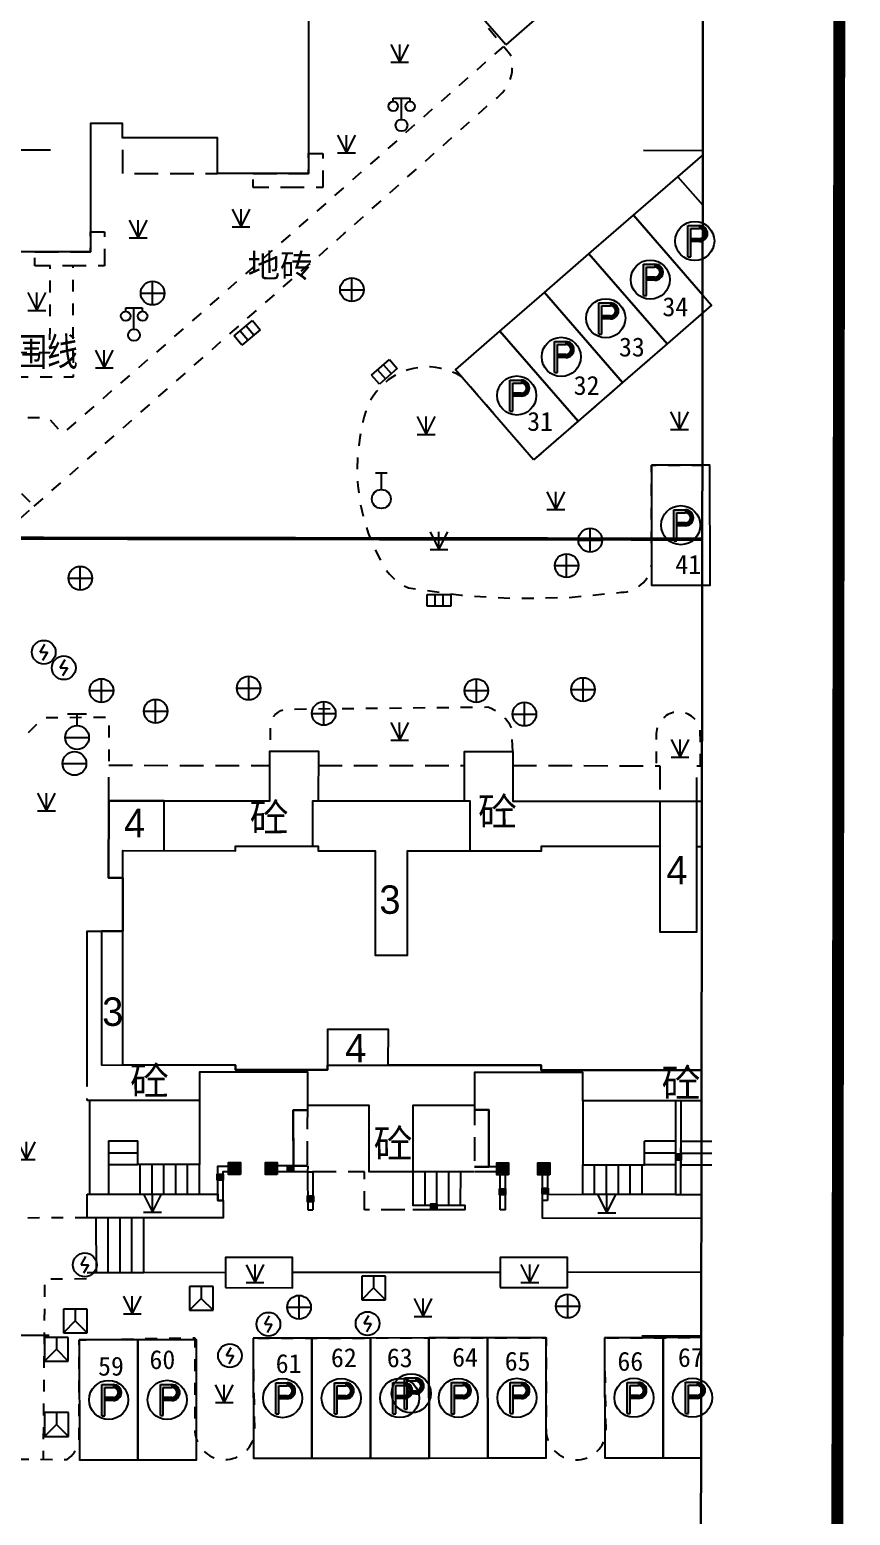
# Model space of a CAD drawing. Extents: x 99002 to 478558, y 2449839 to 2450453.
# Drawn here: x 478507.6 to 478542.2, y 2450205.9 to 2450268.6 of the extents above; entities that cross this region are included whole.
import ezdxf
from ezdxf.enums import TextEntityAlignment as Align

# ---------------------------------------------------------------- set-up
doc = ezdxf.new("R2010")
doc.units = 0
doc.header["$LTSCALE"] = 0.5
for name, pattern in [('X0', [4, 3, -1]), ('X5', [3, 2, -1]), ('X6', [2, 1, -1])]:
    doc.linetypes.add(name, pattern=pattern)
doc.layers.get('0').update_dxf_attribs({"linetype": 'CONTINUOUS'})
for name, color, linetype in [('DLDW', 11, 'CONTINUOUS'), ('DLSS', 4, 'CONTINUOUS'), ('DMTZ', 3, 'CONTINUOUS'), ('GCD', 1, 'CONTINUOUS'), ('GXYZ', 2, 'CONTINUOUS'), ('JMD', 6, 'CONTINUOUS'), ('SXSS', 5, 'CONTINUOUS'), ('TK', 7, 'CONTINUOUS'), ('ZBTZ', 3, 'CONTINUOUS'), ('地下室范围线', 170, 'CONTINUOUS'), ('外墙', 1, 'CONTINUOUS')]:
    doc.layers.add(name, color=color, linetype=linetype)
doc.styles.add('HZ', font='STXIHEI.TTF', dxfattribs={"width": 0.8})
doc.styles.add('方正中等线简体', font='FZZDXJW.TTF')
doc.styles.add('正等线体', font='simhei.ttf')
doc.styles.add('细等线体', font='FZXDXJW.TTF', dxfattribs={"width": 0.8})
doc.linetypes.add('10422', pattern='A,0.75,[150,AAA.SHX,S=0.5,R=0,X=0,Y=0.5],1.5,[177,AAA.SHX,S=1,R=0,X=0,Y=0.4],0.75', length=3)
doc.linetypes.add('1161', pattern='A,0,[149,AAA.SHX,S=0.15,R=0,X=0,Y=0],-1.6', length=1.6)
doc.linetypes.add('444', pattern='A,4.5,[145,AAA.SHX,S=1,R=0,X=0,Y=1],4.5,-0.5,[146,AAA.SHX,S=1,R=0,X=0,Y=0],-0.5', length=10)
doc.linetypes.add('84542', pattern='A,0,[173,AAA.SHX,S=1,R=0,X=0,Y=0],2,-0.5,[146,AAA.SHX,S=1,R=0,X=0,Y=0],-0.5,1,[173,AAA.SHX,S=1,R=0,X=0,Y=0],4,[173,AAA.SHX,S=1,R=0,X=0,Y=0],0.5,[150,AAA.SHX,S=1,R=0,X=0,Y=1],3.5', length=12)

# ---------------------------------------------------------------- blocks, each defined once
blk = doc.blocks.new('gc042')
blk.add_line((-1, 0), (1, 0))
blk.add_circle((0, 0), 1)
blk = doc.blocks.new('gc043')
for p, q in [((-1, 0), (1, 0)), ((-8.881784197001252e-16, -1), (-8.881784197001252e-16, 1))]:
    blk.add_line(p, q)
blk.add_circle((0, 0), 1)
blk = doc.blocks.new('gc050')
for points in [[(-0.3004, -7.371573200455714e-18), (0.09960000000000008, 0.6928203230275509)], [(-0.3004, -7.371573200455714e-18), (0.3004, -1.036507292620599e-16)], [(0.3004, -1.036507292620599e-16), (-0.09960000000000035, -0.6928203230275509)]]:
    blk.add_lwpolyline(points)
blk.add_circle((0, 0), 1)
blk = doc.blocks.new('gc133')
for p, q in [((-0.8, 2), (0.8, 2)), ((0, 1), (0, 2)), ((-1, 0), (1, 0))]:
    blk.add_line(p, q)
blk.add_circle((0, 0), 1)
blk = doc.blocks.new('gc049')
for p, q in [((-1, 1.2), (-1, -0.8)), ((1, 1.2), (-1, 1.2)), ((0, 0.2), (-1, -0.8)), ((0, 1.2), (0, 0.2)), ((0, 0.2), (1, -0.8)), ((1, -0.8), (1, 1.2)), ((-1, -0.8), (1, -0.8))]:
    blk.add_line(p, q)
blk = doc.blocks.new('GC200')
at = {"linetype": 'Continuous', "const_width": 0.2, "flags": 128}
blk.add_lwpolyline([(-0.1, 0, 1), (0.1, 0, 1)], format="xyb", close=True, dxfattribs=at)
blk = doc.blocks.new('gc297')
at = {"linetype": 'Continuous'}
for points in [[(-0.3264895667662628, 1.045900798234385), (0.3985104332337368, 1.045900798234385), (0.3985104332337368, 1.295900798234385), (-0.4514895667662628, 1.295900798234385), (-0.5764895667662628, 1.295900798234385), (-0.5764895667662628, 1.170900798234385), (-0.5764895667662628, -1.329099201765614), (-0.3264895667662628, -1.329099201765614)], [(0.3985104332337368, -0.05409920176561478), (-0.3264895667662628, -0.05409920176561478), (-0.3264895667662628, 0.1959007982343852), (0.3985104332337368, 0.1959007982343852)]]:
    blk.add_hatch(color=256, dxfattribs=at).paths.add_polyline_path(points)
h = blk.add_hatch(color=256, dxfattribs=at)
edge = h.paths.add_edge_path()
edge.add_line((0.3985104332337368, 1.295900798234385), (0.3985104332337368, 1.045900798234385))
edge.add_arc((0.3985104332337368, 0.6209007982343853), 0.425, -90, 90, ccw=False)
edge.add_line((0.3985104332337372, 0.1959007982343852), (0.3985104332337372, -0.05409920176561478))
edge.add_arc((0.3985104332337368, 0.6209007982343853), 0.675, 270, 450)
for p, q in [((-0.5764895667662628, 1.170900798234385), (-0.5764895667662628, 1.295900798234385)), ((-0.5764895667662628, 1.295900798234385), (-0.4514895667662628, 1.295900798234385)), ((-0.4514895667662628, 1.295900798234385), (0.3985104332337368, 1.295900798234385)), ((0.3985104332337368, 1.295900798234385), (0.3985104332337368, 1.045900798234385)), ((0.3985104332337368, 1.295900798234385), (0.3985104332337368, 1.045900798234385)), ((-0.5764895667662628, -1.329099201765614), (-0.5764895667662628, 1.170900798234385)), ((-0.3264895667662628, 1.045900798234385), (0.3985104332337368, 1.045900798234385)), ((-0.3264895667662628, -1.329099201765614), (-0.3264895667662628, 1.045900798234385)), ((0.3985104332337368, 0.1959007982343852), (-0.3264895667662628, 0.1959007982343852)), ((-0.3264895667662628, -0.05409920176561478), (-0.3264895667662628, 0.1959007982343852)), ((0.3985104332337372, 0.1959007982343852), (0.3985104332337372, -0.05409920176561478)), ((0.3985104332337368, 0.1959007982343852), (0.3985104332337368, -0.05409920176561478)), ((0.3985104332337368, 0.1959007982343852), (0.3985104332337372, -0.05409920176561478)), ((0.3985104332337368, -0.05409920176561478), (-0.3264895667662628, -0.05409920176561478)), ((-0.5764895667662628, -1.329099201765614), (-0.3264895667662628, -1.329099201765614))]:
    blk.add_line(p, q)
blk.add_circle((0, 0), 1.65)
for radius in [0.675, 0.425]:
    blk.add_arc((0.3985104332337368, 0.6209007982343853), radius, 270, 90)
blk = doc.blocks.new('gc124')
for p, q in [((-0.75, 1.5), (0, 0)), ((0, 0), (0, 1.5)), ((0, 0), (0.75, 1.5)), ((-0.75, 0), (0.75, 0))]:
    blk.add_line(p, q)
blk = doc.blocks.new('gc002')
at = {"linetype": 'Continuous'}
blk.add_hatch(color=256, dxfattribs=at).paths.add_polyline_path([(0.5, 0.5), (-0.5, 0.5), (-0.5, -0.5), (0.5, -0.5)])
blk.add_lwpolyline([(-0.5, -0.5), (0.5, -0.5), (0.5, 0.5), (-0.5, 0.5), (-0.5, -0.5)])
blk = doc.blocks.new('gc134')
for p, q in [((-0.5, 2.2), (0.5, 2.2)), ((0, 0.8), (0, 2.2))]:
    blk.add_line(p, q)
blk.add_circle((0, 0), 0.8)
blk = doc.blocks.new('gc041')
for p, q in [((-1, 0.5), (1, 0.5)), ((-1, -0.5), (-1, 0.5)), ((-0.3300000000000001, 0.5), (-0.3300000000000001, -0.5)), ((0.3300000000000001, 0.5), (0.3300000000000001, -0.5)), ((1, 0.5), (1, -0.5)), ((1, -0.5), (-1, -0.5))]:
    blk.add_line(p, q)
blk = doc.blocks.new('gc097')
for p, q in [((-0.6999991656703307, 2.001080768634255), (-0.6999991656703307, 2.301080768634255)), ((-0.6999991656703307, 2.301080768634255), (0.6999991656703307, 2.298919231365744)), ((3.061515884555943e-17, 0.5), (3.061515884555943e-17, 2.3)), ((0.6999991656703307, 2.298919231365744), (0.6999991656703307, 1.998919231365745))]:
    blk.add_line(p, q)
for centre, radius in [((-0.6999991656703307, 1.601080768634255), 0.4), ((0.7265381501658085, 1.599800599500545), 0.4), ((0, 0), 0.5)]:
    blk.add_circle(centre, radius)

msp = doc.modelspace()

# ---------------------------------------------------------------- linework, layer by layer
at = {"layer": 'DLSS', "color": 4, "linetype": 'X6', "flags": 128}
for points in [[(478507.7366972624, 2450248.476538736), (478516.0014874515, 2450255.763728799), (478520.8161543968, 2450259.981430941), (478527.1567593617, 2450265.643138922), (478527.2707823225, 2450265.725769761), (478527.3774207474, 2450265.817733544), (478527.4759129395, 2450265.918373391), (478527.5655553891, 2450266.026970452), (478527.645707798, 2450266.142749041), (478527.7157976537, 2450266.264882174), (478527.7753243185, 2450266.392497479), (478527.8238626055, 2450266.524683425), (478527.8610658154, 2450266.660495835), (478527.8866682131, 2450266.798964628), (478527.9004869258, 2450266.939100749), (478527.9024232494, 2450267.079903235), (478527.892463353, 2450267.220366361), (478527.8706783782, 2450267.359486828), (478527.8372239305, 2450267.496270925), (478527.4907663506, 2450267.910736734), (478524.3287744896, 2450271.736988775), (478529.9532020765, 2450276.518629076), (478533.1732967697, 2450272.769301494), (478533.1918508814, 2450272.724662128), (478533.214247701, 2450272.681821605), (478533.2403146973, 2450272.641109938), (478533.2698510667, 2450272.602840748), (478533.3026292793, 2450272.567308834), (478533.3383968323, 2450272.534787913), (478533.3768781949, 2450272.505528506), (478533.4177769305, 2450272.479756008), (478533.460777981, 2450272.457668956), (478533.5055500931, 2450272.439437494), (478533.5517483706, 2450272.425202066), (478533.5990169305, 2450272.415072332), (478533.6469916457, 2450272.409126326), (478533.6953029488, 2450272.407409851), (478533.7435786798, 2450272.409936131), (478533.7914469526, 2450272.416685705), (478533.8385390199, 2450272.427606578), (478533.884492114, 2450272.442614624), (478533.9289522407, 2450272.461594228), (478533.9715769072, 2450272.484399184), (478534.0120377598, 2450272.510853817), (478534.0500231131, 2450272.540754338), (478534.0852403519, 2450272.57387041), (478534.1174181845, 2450272.609946928), (478534.1463087329, 2450272.648705983), (478534.1716894427, 2450272.689848998), (478534.1933647964, 2450272.733059031), (478534.2111678208, 2450272.778003223), (478534.2249613726, 2450272.82433535), (478534.2346391947, 2450272.871698497), (478534.2401267354, 2450272.91972781), (478534.241381722, 2450272.968053299), (478534.238394487, 2450273.016302697), (478534.231188042, 2450273.06410432), (478534.219817901, 2450273.111089933), (478534.2043716526, 2450273.15689759), (478534.1849682848, 2450273.201174416), (478534.1617572693, 2450273.243579331), (478534.134917409, 2450273.283785673), (478534.1046554616, 2450273.321483718), (478534.0712045462, 2450273.356383065), (478534.0348223476, 2450273.388214869), (478533.9957891317, 2450273.416733919), (478533.9957891317, 2450273.41673392), (478530.7011324661, 2450277.211651395), (478535.9552621829, 2450281.773160615)], [(478527.5222408641, 2450267.872650165), (478520.8457820002, 2450261.966426627), (478513.3038715099, 2450255.334291427), (478508.9347794238, 2450251.545007093), (478508.3256472192, 2450252.208824927), (478505.3186060498, 2450252.217804769), (478505.3558790787, 2450253.934785639), (478509.3909511436, 2450253.935445409), (478509.3811225761, 2450258.615150249)], [(478506.4594789482, 2450258.514070993), (478506.4732719447, 2450254.972325066), (478508.4022959826, 2450254.964771953), (478508.4161551298, 2450258.614794344)], [(478535.9219770941, 2450256.623726786), (478528.7966643663, 2450250.437701319), (478525.7692484794, 2450253.941769559), (478525.5642388762, 2450254.057064869), (478525.3501311222, 2450254.154429215), (478525.1284899286, 2450254.233151054), (478524.9009350614, 2450254.292655083), (478524.6691295037, 2450254.332506444), (478524.4347673033, 2450254.3524139), (478524.1995611919, 2450254.352231967), (478523.9652300684, 2450254.331961974), (478523.7334864377, 2450254.291752055), (478523.5060238945, 2450254.231896067), (478523.2845047477, 2450254.15283144), (478523.0705478712, 2450254.055135984), (478522.8657168736, 2450253.939523661), (478522.6715086706, 2450253.806839372), (478522.4893425467, 2450253.658052783), (478522.3205497817, 2450253.494251234), (478522.1663639222, 2450253.316631794), (478522.0279117671, 2450253.126492517), (478521.9062051321, 2450252.92522295), (478521.802133456, 2450252.714293983), (478521.7164573001, 2450252.495247096), (478521.6498027906, 2450252.269683096), (478521.6026570417, 2450252.039250415), (478521.4633979232, 2450251.371792795), (478521.3809611741, 2450250.694964192), (478521.3559349075, 2450250.013593178), (478521.3884976635, 2450249.332540728), (478521.4784171358, 2450248.656665547), (478521.625051829, 2450247.990789403), (478521.8273556348, 2450247.339662731), (478522.0838852955, 2450246.70793074), (478522.3928107002, 2450246.100100276), (478522.489253067, 2450245.928108624), (478522.600228194, 2450245.765115435), (478522.7249021797, 2450245.612345489), (478522.8623381847, 2450245.470946748), (478523.011503472, 2450245.341981726), (478523.1712771673, 2450245.226419506), (478523.3404586811, 2450245.125128459), (478523.5177767306, 2450245.038869718), (478525.7503082331, 2450244.725239195), (478528.000655214, 2450244.589226314), (478530.2547089878, 2450244.631683813), (478532.4983376293, 2450244.852345502), (478532.4983376293, 2450244.852345502), (478532.613149161, 2450244.858353929), (478532.7269698286, 2450244.874560243), (478532.8388956418, 2450244.900835732), (478532.9480376598, 2450244.936971709), (478533.0535290511, 2450244.982681174), (478533.1545319787, 2450245.037601092), (478533.2502442537, 2450245.101295276), (478533.3399057069, 2450245.173257852), (478533.4228042262, 2450245.252917275), (478533.4982814122, 2450245.339640874), (478533.5657378076, 2450245.432739868), (478533.6246376579, 2450245.531474844), (478533.6745131668, 2450245.635061625), (478533.7149682114, 2450245.742677502), (478533.7456814882, 2450245.853467763), (478533.7664090653, 2450245.966552487), (478533.7769863195, 2450246.081033529), (478533.7644521443, 2450250.211122697), (478535.9134931923, 2450250.213489234)], [(478527.9218144119, 2450238.139052284), (478527.8728725433, 2450239.13722382), (478527.7963579112, 2450239.26746585), (478527.7092190457, 2450239.390852615), (478527.6120664789, 2450239.506519613), (478527.5055809033, 2450239.613656432), (478527.3905084022, 2450239.711512427), (478527.2676552229, 2450239.799401976), (478527.1378821274, 2450239.876709288), (478527.0020983611, 2450239.942892714), (478526.8612552834, 2450239.997488544), (478518.3799881529, 2450239.908711508), (478518.3163762685, 2450239.901059068), (478518.253649828, 2450239.888004362), (478518.1922667617, 2450239.869642694), (478518.1326751921, 2450239.846108113), (478518.0753101635, 2450239.817572432), (478518.0205904652, 2450239.784243972), (478517.9689155746, 2450239.746366046), (478517.9206627406, 2450239.70421518), (478517.8761842296, 2450239.658099092), (478517.8358047538, 2450239.60835445), (478517.7998191009, 2450239.555344412), (478517.7684899816, 2450239.499455972), (478517.7420461118, 2450239.441097142), (478517.7206805433, 2450239.380693966), (478517.7045492539, 2450239.318687411), (478517.6937700089, 2450239.255530154), (478517.6884215014, 2450239.19168327), (478517.688542778, 2450239.127612868), (478517.6816455381, 2450238.146661788)], [(478535.8384483096, 2450237.533068446), (478535.8258366107, 2450239.011451584), (478535.8100552094, 2450239.091045488), (478535.7874190132, 2450239.168967532), (478535.758099174, 2450239.244628547), (478535.7223173785, 2450239.317456463), (478535.6803441722, 2450239.38690063), (478535.6324969135, 2450239.452435981), (478535.5791373748, 2450239.513567006), (478535.5206690063, 2450239.569831493), (478535.4575338862, 2450239.620804028), (478535.390209378, 2450239.666099208), (478535.3192045208, 2450239.705374558), (478535.245056181, 2450239.738333117), (478535.1683249928, 2450239.764725687), (478535.0895911189, 2450239.784352713), (478535.0094498648, 2450239.797065797), (478534.9285071768, 2450239.802768814), (478534.8473750609, 2450239.801418646), (478534.7666669555, 2450239.793025498), (478534.6869930931, 2450239.777652834), (478534.6089558858, 2450239.755416884), (478534.5331453716, 2450239.726485775), (478534.4601347522, 2450239.691078253), (478534.3904760596, 2450239.649462036), (478534.3246959816, 2450239.601951781), (478534.2632918801, 2450239.548906713), (478534.2067280302, 2450239.490727905), (478534.1554321102, 2450239.427855245), (478534.1097919674, 2450239.360764113), (478534.0701526861, 2450239.289961782), (478534.036813978, 2450239.21598359), (478534.0100279165, 2450239.139388881), (478533.9899970304, 2450239.060756789), (478533.9768727729, 2450238.980681847), (478533.9707543762, 2450238.899769503), (478533.9716881014, 2450238.818631532), (478533.9711231365, 2450237.543921096)], [(478491.7260197256, 2450208.279990712), (478490.7155441416, 2450207.987425295), (478489.6827279034, 2450207.787560227), (478488.6360567971, 2450207.682037631), (478487.5841304424, 2450207.671724499), (478486.5355916368, 2450207.756705566), (478486.2351215498, 2450207.816833171), (478485.9412692704, 2450207.903714925), (478485.656411902, 2450208.016648002), (478485.3828537837, 2450208.154718837), (478485.1228078503, 2450208.316810512), (478484.8783777301, 2450208.501611794), (478484.6515407283, 2450208.707627743), (478484.4441318312, 2450208.933191803), (478484.2578288626, 2450209.176479286), (478484.0941389111, 2450209.435522129), (478483.9543861381, 2450209.708224819), (478483.8397010667, 2450209.99238134), (478483.7510114359, 2450210.285693024), (478483.521853453, 2450211.601932834), (478483.4547430107, 2450213.336687693), (478483.977819144, 2450215.639404587), (478487.1617783731, 2450220.855282607), (478504.212835555, 2450235.782979137), (478508.1459114475, 2450239.565840449), (478510.8802947039, 2450239.583794424), (478510.8810875132, 2450237.551705113)], [(478509.9675532526, 2450218.468562273), (478505.5969134845, 2450218.444842438), (478505.5174933322, 2450208.305769218), (478509.1305057501, 2450208.266986959)], [(478509.9377402148, 2450215.889227296), (478508.1768769049, 2450215.871149298), (478508.1173980902, 2450208.277861708)], [(478509.1305057501, 2450208.266986959), (478509.2178167936, 2450208.335882614), (478509.2985132312, 2450208.412419628), (478509.3719287151, 2450208.495965999), (478509.4374570199, 2450208.585831847), (478509.4945570481, 2450208.681275107), (478509.5427572984, 2450208.78150766), (478509.5816597595, 2450208.885701842), (478509.6109431955, 2450208.99299727), (478509.6303657995, 2450209.102507959), (478509.6397671905, 2450209.213329628), (478509.639194824, 2450213.314402507), (478514.5164046802, 2450213.407949482), (478514.5131463928, 2450209.434883934), (478514.5266443158, 2450209.324481945), (478514.5497522307, 2450209.215684806), (478514.5822928186, 2450209.109327374), (478514.6240163787, 2450209.006225785), (478514.6746027445, 2450208.90717119), (478514.7336637409, 2450208.812923686), (478514.8007461624, 2450208.724206483), (478514.875335251, 2450208.641700355), (478514.956858646, 2450208.566038411), (478515.0446907765, 2450208.497801247), (478515.1381576611, 2450208.437512481), (478515.2365420804, 2450208.385634739), (478515.3390890798, 2450208.342566106), (478515.4450117635, 2450208.308637072), (478515.5534973319, 2450208.284107989), (478515.6637133194, 2450208.269167082), (478515.7748139818, 2450208.263929002), (478515.8859467866, 2450208.268433941), (478515.9962589542, 2450208.282647332), (478516.1049040027, 2450208.306460108), (478516.2110482425, 2450208.339689542), (478516.313877174, 2450208.382080645), (478516.4126017379, 2450208.433308131), (478516.5064643697, 2450208.492978903), (478516.594744813, 2450208.560635077), (478516.6767656464, 2450208.635757493), (478516.7518974819, 2450208.717769698), (478516.8195637938, 2450208.806042369), (478516.8792453439, 2450208.899898144), (478516.9304841649, 2450208.998616821), (478516.9728870747, 2450209.10144088), (478517.006128694, 2450209.207581297), (478517.0299539428, 2450209.316223606), (478517.0441799976, 2450209.426534134), (478516.9754239056, 2450213.389694809), (478516.9754239057, 2450213.389694809), (478516.9754239056, 2450213.389694809), (478529.3297036986, 2450213.40329966), (478529.3265167977, 2450209.51728088), (478529.3317534489, 2450209.407530444), (478529.3464898638, 2450209.298647852), (478529.3706149649, 2450209.191453821), (478529.4039469061, 2450209.086756341), (478529.4462344433, 2450208.985344582), (478529.4971588291, 2450208.887982947), (478529.556336214, 2450208.795405315), (478529.6233205406, 2450208.7083095), (478529.6976069062, 2450208.627351999), (478529.7786353673, 2450208.553143038), (478529.8657951615, 2450208.486241979), (478529.9584293104, 2450208.427153097), (478530.055839572, 2450208.37632178), (478530.1572917037, 2450208.334131179), (478530.262020997, 2450208.300899309), (478530.369238041, 2450208.27687666), (478530.4781346733, 2450208.262244305), (478530.5878900714, 2450208.257112539), (478530.6976769395, 2450208.261520042), (478530.8066677449, 2450208.275433593), (478530.9140409551, 2450208.298748316), (478531.0189872306, 2450208.331288473), (478531.1207155251, 2450208.372808789), (478531.2184590484, 2450208.422996299), (478531.3114810457, 2450208.481472708), (478531.3990803518, 2450208.547797242), (478531.4805966754, 2450208.621469972), (478531.5554155766, 2450208.70193558), (478531.6229730982, 2450208.788587546), (478531.6827600164, 2450208.880772719), (478531.7343256797, 2450208.977796241), (478531.7772814052, 2450209.078926785), (478531.8113034084, 2450209.183402068), (478531.8361352439, 2450209.290434591), (478531.8515897387, 2450209.399217584), (478531.8575504025, 2450209.50893108), (478531.7899407679, 2450213.406008937), (478535.8647847044, 2450213.41049626)], [(478509.4870421361, 2450208.667522151), (478509.4870421365, 2450208.667522151)]]:
    msp.add_lwpolyline(points, dxfattribs=at)
at = {"layer": 'DLSS', "color": 4, "linetype": '1161', "flags": 128}
for points in [[(478527.6234311552, 2450267.942071296), (478524.3287744896, 2450271.736988775), (478526.2219779795, 2450273.346506896), (478529.4999475109, 2450269.571217738)], [(478534.4262134338, 2450255.325140686), (478531.1315567683, 2450259.120058129), (478533.0080731241, 2450260.749204576), (478536.3027297896, 2450256.954287135)], [(478532.549697078, 2450253.695994234), (478529.2550404124, 2450257.490911677), (478531.1315567683, 2450259.120058129), (478534.4262134337, 2450255.325140686)], [(478530.6731807222, 2450252.066847778), (478527.3785240566, 2450255.861765223), (478529.2550404124, 2450257.490911677), (478532.5496970778, 2450253.695994234)], [(478528.7966643663, 2450250.437701319), (478525.5020077007, 2450254.232618765), (478527.3785240566, 2450255.861765223), (478530.673180722, 2450252.066847778)], [(478533.7644521443, 2450250.211122697), (478533.7700290129, 2450245.146729115), (478536.2400689316, 2450245.149449144), (478536.2344920629, 2450250.21384272)], [(478509.639194824, 2450213.314402507), (478509.6447716928, 2450208.250008862), (478512.1148116115, 2450208.252728939), (478512.1092347427, 2450213.317122579)], [(478512.1092347427, 2450213.317122579), (478512.1148116114, 2450208.25272894), (478514.5848515301, 2450208.255449018), (478514.5792746614, 2450213.319842651)], [(478516.9754239056, 2450213.389694809), (478516.9810007743, 2450208.325301183), (478519.451040693, 2450208.32802126), (478519.4454638243, 2450213.392414881)], [(478519.4454638243, 2450213.392414881), (478519.451040693, 2450208.328021262), (478521.9210806116, 2450208.330741339), (478521.915503743, 2450213.395134952)], [(478521.915503743, 2450213.395134952), (478521.9210806116, 2450208.33074134), (478524.3911205303, 2450208.333461417), (478524.3855436617, 2450213.397855024)], [(478524.3855436617, 2450213.397855024), (478524.3911205303, 2450208.333461418), (478526.861160449, 2450208.336181495), (478526.8555835803, 2450213.400575096)], [(478526.8555835802, 2450213.400575096), (478526.8611604489, 2450208.336181497), (478529.3312003677, 2450208.338901573), (478529.3256234989, 2450213.403295167)], [(478531.7899407679, 2450213.406008937), (478531.7955176366, 2450208.341615351), (478534.2655575552, 2450208.344335428), (478534.2599806865, 2450213.408729009)]]:
    msp.add_lwpolyline(points, close=True, dxfattribs=at)
for points in [[(478535.9280026637, 2450261.176505945), (478534.8845894799, 2450262.378351022), (478535.9307954127, 2450263.286641892)], [(478535.9229934781, 2450257.39168262), (478533.0080731241, 2450260.749204576), (478534.8845894799, 2450262.378351022), (478535.9280026637, 2450261.176505945)], [(478535.8647847044, 2450213.41049626), (478534.2599806865, 2450213.408729009), (478534.2655575552, 2450208.344335429), (478535.8580819992, 2450208.346089161)], [(478516.9810007743, 2450208.325301183), (478529.3352349636, 2450208.338906018)], [(478531.7955176366, 2450208.341615351), (478535.8580819992, 2450208.346089162)]]:
    msp.add_lwpolyline(points, dxfattribs=at)
at = {"layer": 'DLSS', "color": 4, "linetype": 'X6', "flags": 128}
for points in [[(478488.2965697902, 2450232.771990482), (478488.8597925862, 2450232.177234621), (478500.1418004884, 2450241.855473756), (478507.7366972624, 2450248.476538736), (478507.0885551735, 2450249.133408074)], [(478515.7905957079, 2450208.246172415), (478515.7905957079, 2450208.246172415)]]:
    msp.add_lwpolyline(points, close=True, dxfattribs=at)
at = {"layer": 'DLSS', "color": 4, "linetype": 'Continuous', "flags": 128}
for points in [[(478509.9676781681, 2450219.468495784), (478515.4813785641, 2450219.467898982), (478515.4813347, 2450219.200689334), (478515.7013788896, 2450219.20065322), (478515.7012180904, 2450218.467846184), (478509.9675532526, 2450218.468562273)], [(478515.8020489905, 2450215.520491225), (478518.6311154733, 2450215.517071982), (478518.6326556653, 2450216.791385121), (478515.8035891824, 2450216.794804365)], [(478527.3919113082, 2450215.522792158), (478530.2209777911, 2450215.519372915), (478530.2225179831, 2450216.793686046), (478527.3934515002, 2450216.797105291)]]:
    msp.add_lwpolyline(points, close=True, dxfattribs=at)
for points in [[(478529.160616646, 2450219.190770109), (478529.1614083899, 2450218.458391658), (478535.8714594011, 2450218.453740795)], [(478529.380331277, 2450219.458126044), (478535.8727827137, 2450219.453604848)]]:
    msp.add_lwpolyline(points, dxfattribs=at)
at = {"layer": 'DMTZ', "color": 3, "linetype": '10422', "elevation": -3.658, "flags": 128}
msp.add_lwpolyline([(478519.2696564473, 2450223.009967517), (478518.6654976822, 2450223.009107122), (478518.6706823481, 2450220.655610996), (478519.2686698603, 2450220.655185457)], dxfattribs=at)
at = {"layer": 'DMTZ', "color": 3, "linetype": '10422', "ltscale": 0.5, "flags": 128}
msp.add_lwpolyline([(478526.308758882, 2450220.621220302), (478526.9082396233, 2450220.620802836), (478526.9048217482, 2450223.020840914), (478526.3104294072, 2450223.019994428)], dxfattribs=at)
at = {"layer": 'JMD', "color": 6, "linetype": 'Continuous'}
for p, q in [((478510.8700991827, 2450221.710433192), (478512.1101199504, 2450221.710188189)), ((478534.7796534648, 2450221.698902417), (478533.4707771848, 2450221.698360478)), ((478534.9996571004, 2450221.698749211), (478536.3085313562, 2450221.696384326)), ((478510.8700003767, 2450221.210424847), (478512.1100211444, 2450221.210179844)), ((478534.7793049078, 2450221.198395835), (478533.4707655741, 2450221.198352129)), ((478534.9993085434, 2450221.198242629), (478536.3078465472, 2450221.196376447)), ((478510.8699015705, 2450220.710416501), (478512.1099223383, 2450220.7101715)), ((478512.2083353404, 2450219.468835236), (478512.2085803793, 2450220.708855777)), ((478512.7083437145, 2450219.468736446), (478512.7085887535, 2450220.708756986)), ((478513.2083520886, 2450219.468637655), (478513.2085971275, 2450220.708658194)), ((478513.7083604627, 2450219.468538864), (478513.7086055016, 2450220.708559403)), ((478514.2083688367, 2450219.468440073), (478514.2086138757, 2450220.708460612)), ((478514.7083772109, 2450219.468341283), (478514.7086222498, 2450220.708361822)), ((478515.937129532, 2450220.420627044), (478515.9371730067, 2450220.640630715)), ((478517.987160848, 2450220.406008138), (478517.9872102512, 2450220.656012278)), ((478519.2727389442, 2450220.655182561, -3.658), (478519.2684886788, 2450220.405181346)), ((478519.2684886788, 2450220.405181346), (478519.4884919977, 2450220.405028141)), ((478523.7085620501, 2450220.402089369), (478523.7075870625, 2450219.002066324)), ((478524.2085703127, 2450220.401741174), (478524.2075953251, 2450219.001718129)), ((478524.7085785754, 2450220.40139298), (478524.7076035877, 2450219.001369935)), ((478525.208586838, 2450220.401044785), (478525.2076118503, 2450219.001021741)), ((478525.7085951006, 2450220.40069659), (478525.7076201129, 2450219.000673546)), ((478530.8720249212, 2450219.457087263), (478530.8720537156, 2450220.697107815)), ((478531.372033305, 2450219.457075667), (478531.3720620994, 2450220.69709622)), ((478531.8720416886, 2450219.457064073), (478531.8720704831, 2450220.697084624)), ((478532.3720500724, 2450219.457052477), (478532.3720788668, 2450220.697073029)), ((478532.8720584561, 2450219.457040882), (478532.8720872506, 2450220.697061433)), ((478533.3720668399, 2450219.457029287), (478533.3720956343, 2450220.697049838)), ((478534.7789566143, 2450220.698267544), (478533.4707539635, 2450220.69834378)), ((478534.9989602499, 2450220.698114337), (478536.307161738, 2450220.696368568)), ((478515.7013383855, 2450219.200653226), (478515.4813347003, 2450219.200689334)), ((478525.9074841341, 2450218.800530977), (478525.907623418, 2450219.000534269)), ((478529.3819218634, 2450219.190789806), (478529.1619186976, 2450219.191162487)), ((478534.7780903517, 2450219.454367167), (478534.9980939872, 2450219.454213962)), ((478510.3618124445, 2450216.148962226), (478510.3586175633, 2450218.468513432)), ((478510.8618203395, 2450216.14966163), (478510.8586265083, 2450218.468450985)), ((478511.3618282491, 2450216.150350343), (478511.3586354524, 2450218.468388538)), ((478511.8618346985, 2450216.152099321), (478511.8586443963, 2450218.468326091)), ((478512.3618440678, 2450216.151727768, -0.1855182935901807), (478512.3586533407, 2450218.468263644, 4.190183100691132)), ((478519.2714223705, 2450218.805152179, -3.658), (478519.4914256894, 2450218.804998974, -3.658)), ((478527.6104595696, 2450218.798815423), (478527.3904563272, 2450218.799078367))]:
    msp.add_line(p, q, dxfattribs=at)
at = {"layer": 'JMD', "color": 6, "linetype": 'X5', "flags": 128}
for points in [[(478515.467793859, 2450264.017485765), (478511.4677270601, 2450264.016010446), (478511.4682802939, 2450262.515985483), (478515.4683470927, 2450262.517460806)], [(478516.9683721422, 2450262.51801405), (478519.3084112194, 2450262.518877114), (478519.3081014086, 2450263.358891089), (478519.9081114281, 2450263.359112387), (478519.9086425324, 2450261.91908843), (478516.9685934356, 2450261.918004067)], [(478507.769435619, 2450259.214565883), (478510.1094746963, 2450259.215428952), (478510.1091648855, 2450260.055442931), (478510.7091749051, 2450260.05566423), (478510.7097060093, 2450258.615640266), (478507.7696569124, 2450258.614555898)]]:
    msp.add_lwpolyline(points, close=True, dxfattribs=at)
at = {"layer": 'JMD', "color": 6, "linetype": 'Continuous', "ltscale": 3.5}
for points in [[(478509.9710105995, 2450224.012151398), (478509.9710105992, 2450224.012151398), (478509.9758707135, 2450230.552258878), (478511.4758954509, 2450230.55114421), (478511.47757494, 2450232.811181349), (478510.8775650451, 2450232.811627218), (478510.8799728082, 2450236.051680463), (478517.6800849509, 2450236.046627284), (478517.6816455381, 2450238.146661788), (478519.721679181, 2450238.145145832), (478519.7201185939, 2450236.045111331)], [(478525.8802201821, 2450236.040533746), (478525.8817807693, 2450238.14056824), (478527.9218144119, 2450238.139052284), (478527.9202538249, 2450236.039017793), (478534.1203560729, 2450236.034410483), (478534.1162688207, 2450230.534320164), (478535.6762945476, 2450230.53316091), (478535.6803817997, 2450236.033251224), (478535.8947255418, 2450236.033091945)], [(478513.2184508108, 2450233.949907067), (478513.220011398, 2450236.049941575), (478510.8799728082, 2450236.051680463), (478510.8775650451, 2450232.811627218), (478511.47757494, 2450232.81118135), (478511.4758954509, 2450230.55114421), (478510.5758806085, 2450230.55181301), (478510.5716893172, 2450224.911720323), (478516.2217824948, 2450224.90752176), (478516.2216338675, 2450224.707518474), (478520.1116991645, 2450224.70462778), (478520.1118477918, 2450224.904631067), (478529.1219952364, 2450224.89793566), (478529.1218466091, 2450224.697932374), (478535.879716896, 2450224.692910626)], [(478526.1186635526, 2450233.940320904), (478526.1202241398, 2450236.040355399), (478519.4801146354, 2450236.045289678), (478519.4787026756, 2450234.145258463)], [(478535.879716896, 2450224.692910626), (478529.1218466091, 2450224.697932374), (478529.1219952364, 2450224.897935659), (478522.6718888657, 2450224.902728709), (478522.6730035708, 2450226.402753351), (478520.1129613522, 2450226.404655711), (478520.1116980198, 2450224.704627782), (478516.2216338675, 2450224.707518474), (478516.2217824948, 2450224.90752176), (478511.4717041596, 2450224.911051526), (478511.4784221159, 2450233.951200084), (478516.228500451, 2450233.947670295), (478516.2286490783, 2450234.147673581), (478519.718706634, 2450234.145080116), (478519.7185580067, 2450233.94507683), (478522.1185975866, 2450233.943293358), (478522.1153277848, 2450229.543221076), (478523.4753502134, 2450229.542210444), (478523.4786200151, 2450233.942282724), (478529.1287131927, 2450233.938084133), (478529.12886182, 2450234.138087417), (478534.1189441131, 2450234.134379281)], [(478535.6789698399, 2450234.133220025), (478535.8922108657, 2450234.133061565)], [(478535.8779963282, 2450223.39288984), (478530.8709093916, 2450223.396610584), (478530.8718011557, 2450224.596630292), (478526.311725954, 2450224.600018866), (478526.3106855626, 2450223.199995871), (478523.7106426843, 2450223.20192795), (478523.7085619014, 2450220.401881955), (478521.8685315569, 2450220.403249271), (478521.8706123398, 2450223.203295269), (478519.2705694616, 2450223.205227348), (478519.2716098531, 2450224.60525035), (478514.7115346515, 2450224.608638925), (478514.7106428873, 2450223.408619206), (478509.9705647171, 2450223.412141537)]]:
    msp.add_lwpolyline(points, dxfattribs=at)
at = {"layer": 'JMD', "color": 6, "linetype": 'X5'}
for points in [[(478510.8799728081, 2450236.051680462), (478510.8799728079, 2450236.051680463), (478510.8810875132, 2450237.551705113), (478517.681199656, 2450237.546651929)], [(478519.7212332989, 2450237.545135974), (478525.8813348872, 2450237.540558384)], [(478527.92136853, 2450237.539042429), (478527.9213685301, 2450237.539042429), (478534.121470778, 2450237.534435115), (478534.1203560729, 2450236.034410483)], [(478535.6803817997, 2450236.033251224), (478535.6814965049, 2450237.533275855), (478535.8967108124, 2450237.533115929)]]:
    msp.add_lwpolyline(points, dxfattribs=at)
at = {"layer": 'JMD', "color": 6, "linetype": 'Continuous', "flags": 128}
for points in [[(478534.1203560729, 2450236.034410483), (478535.6803817997, 2450236.033251224)], [(478535.0008378798, 2450223.394276497), (478534.9980939872, 2450219.454213962)], [(478534.7796534648, 2450221.698902417), (478534.7780903517, 2450219.454367167)], [(478515.4813347003, 2450219.200689334), (478515.4815710901, 2450220.640720732), (478515.9371730067, 2450220.640630715)], [(478519.2686627839, 2450220.655185462), (478517.9872102512, 2450220.656012278)], [(478519.4884921446, 2450220.405494656), (478519.4914256894, 2450218.804998974)], [(478527.3904563272, 2450218.799078367), (478527.3885138741, 2450220.401482907), (478526.3085434783, 2450220.3999449)], [(478529.3789492023, 2450220.736706989), (478529.3819220162, 2450219.191009282)]]:
    msp.add_lwpolyline(points, dxfattribs=at)
at = {"layer": 'JMD', "color": 6, "linetype": 'X5', "flags": 128}
msp.add_lwpolyline([(478535.8779963282, 2450223.39288984), (478530.8709093916, 2450223.396610584), (478530.8718011557, 2450224.596630292), (478526.3117259539, 2450224.600018866), (478526.3086047797, 2450220.399949879), (478523.7085619014, 2450220.401881955), (478523.7073728826, 2450218.801855672), (478521.6673392399, 2450218.803371606), (478521.6685282586, 2450220.403397892), (478519.2684886788, 2450220.405181346), (478519.2716098532, 2450224.60525035), (478514.7115346515, 2450224.608638925), (478514.7106428873, 2450223.408619206), (478509.9705647171, 2450223.412141537), (478509.9710105995, 2450224.012151398)], dxfattribs=at)
at = {"layer": 'JMD', "color": 6, "linetype": '444', "flags": 128}
msp.add_lwpolyline([(478510.0704258322, 2450223.411849584), (478510.0760415258, 2450219.468484055)], dxfattribs=at)
at = {"layer": 'JMD', "color": 6, "linetype": '444', "elevation": -3.658, "flags": 128}
for points in [[(478514.7105025839, 2450223.40840628), (478514.7099690313, 2450220.708361556), (478512.1099220822, 2450220.70887527), (478512.1101200727, 2450221.710806835), (478512.1101203559, 2450221.712239854)], [(478530.8707696316, 2450223.397152598), (478530.8707069341, 2450220.697107847), (478533.4707539334, 2450220.69704755), (478533.4707771991, 2450221.698979124), (478533.4707772324, 2450221.700412143)]]:
    msp.add_lwpolyline(points, dxfattribs=at)
at = {"layer": 'JMD', "color": 7, "linetype": 'Continuous', "flags": 128}
for points in [[(478534.7808342442, 2450223.394429703), (478534.7780903517, 2450219.454367167)], [(478515.7013383855, 2450219.200653226), (478515.7015313, 2450220.420673592), (478515.937129532, 2450220.420627044)], [(478519.2684886788, 2450220.405181346), (478517.987160848, 2450220.406008138)], [(478519.2684886788, 2450220.405181346), (478519.2714223705, 2450218.805152179)], [(478527.6104598544, 2450218.799345064), (478527.6082506541, 2450220.621799736), (478526.3082301736, 2450220.619948351)], [(478529.1589457365, 2450220.736393678), (478529.162649711, 2450219.191161249)], [(478525.9074841341, 2450218.800530977), (478523.7074477785, 2450218.802063031)]]:
    msp.add_lwpolyline(points, dxfattribs=at)
at = {"layer": 'JMD', "color": 6, "linetype": '444', "ltscale": 0.5, "flags": 128}
msp.add_lwpolyline([(478519.2684886788, 2450220.405181346), (478518.6684815279, 2450220.405599178), (478518.6654976822, 2450223.009107122), (478519.2696564473, 2450223.009967517)], dxfattribs=at)
at = {"layer": 'JMD', "color": 6, "linetype": '444', "ltscale": 0.2, "flags": 128}
msp.add_lwpolyline([(478526.3104294072, 2450223.019994428), (478526.9048217482, 2450223.020840914), (478526.9082396233, 2450220.620802836)], dxfattribs=at)
at = {"layer": 'JMD', "color": 6, "linetype": 'Continuous', "elevation": -3.658, "flags": 128}
for points in [[(478510.870099305, 2450221.711051838), (478510.8696561902, 2450219.468669014)], [(478534.9996567534, 2450221.698250969), (478534.9980939872, 2450219.454213962)]]:
    msp.add_lwpolyline(points, dxfattribs=at)
at = {"layer": 'JMD', "color": 6, "linetype": 'Continuous'}
for points in [[(478510.870099305, 2450221.711051838), (478510.8699015705, 2450220.710416501)], [(478512.1099223383, 2450220.7101715), (478512.1101200727, 2450221.710806835)], [(478533.4707539635, 2450220.69834378), (478533.4707771991, 2450221.698979124)], [(478534.7796534648, 2450221.698902417), (478534.7789566143, 2450220.698267544)], [(478534.9996571004, 2450221.698749211), (478534.9989602499, 2450220.698114337)], [(478514.7086222498, 2450220.708361822), (478512.1099220822, 2450220.70887527)], [(478525.9085984056, 2450220.400557313), (478523.7085620501, 2450220.402089369)], [(478530.8720537156, 2450220.697107815), (478533.4707539334, 2450220.69704755)], [(478512.1096770432, 2450219.468854729), (478514.7083772109, 2450219.468341283)], [(478523.7075870625, 2450219.002066324), (478525.907623418, 2450219.000534269)], [(478534.7780903517, 2450219.454367167), (478530.8732847372, 2450219.456993749)], [(478534.9980939872, 2450219.454213962), (478535.8727827137, 2450219.453604848)], [(478512.3584674277, 2450218.468263667), (478509.9675532526, 2450218.468562273)]]:
    msp.add_lwpolyline(points, dxfattribs=at)
at = {"layer": 'JMD', "color": 6, "linetype": 'Continuous', "elevation": -0.1855182935901807}
msp.add_lwpolyline([(478509.9764691806, 2450216.148442145), (478512.3618440678, 2450216.151727768)], dxfattribs=at)
at = {"layer": 'SXSS', "color": 5, "linetype": '84542', "flags": 128}
for points in [[(478515.8028143429, 2450216.153723095), (478509.9764691806, 2450216.148442145)], [(478527.3926849587, 2450216.162889585), (478518.6318876628, 2450216.155960625)], [(478535.8684380052, 2450216.170844813), (478530.2217582785, 2450216.165127115)]]:
    msp.add_lwpolyline(points, dxfattribs=at)
at = {"layer": 'TK', "color": 7, "linetype": 'Continuous'}
for p, q in [((478503.4305262162, 2450263.516502295), (478508.4306056757, 2450263.509884767)), ((478535.9310427027, 2450263.473488363), (478533.431002973, 2450263.476797126)), ((478503.3643505406, 2450213.515710396), (478508.36443, 2450213.509092999)), ((478535.864867027, 2450213.472697318), (478533.3648272973, 2450213.476006016))]:
    msp.add_line(p, q, dxfattribs=at)
at = {"layer": 'TK', "color": 7, "linetype": 'Continuous', "flags": 128}
msp.add_lwpolyline([(478199.6386913919, 2449858.161364401, 0.5, 0.5, 0), (478541.144118473, 2449857.709460105, 0.5, 0.5, 0), (478541.900506446, 2450429.218500016, 0.5, 0.5, 0), (478200.3950793649, 2450429.670506957, 0.5, 0.5, 0)], format="xyseb", close=True, dxfattribs=at)
at = {"layer": 'TK', "color": 7, "linetype": 'Continuous'}
msp.add_lwpolyline([(478535.4016372973, 2449863.467160006), (478205.396392973, 2449863.903847439), (478206.1375605405, 2450423.91280433), (478536.1428048649, 2450423.476019705)], close=True, dxfattribs=at)
at = {"layer": 'TK', "color": 7, "linetype": 'Continuous', "flags": 128}
msp.add_lwpolyline([(478205.396392973, 2449863.903847439), (478535.4016372973, 2449863.467160006), (478536.1428048649, 2450423.476019705), (478206.1375605405, 2450423.91280433)], close=True, dxfattribs=at)
at = {"layer": 'TK', "color": 7, "linetype": 'Continuous'}
msp.add_lwpolyline([(478535.4016372973, 2449863.467160006), (478536.1428048649, 2450423.476019705)], dxfattribs=at)
at = {"layer": '地下室范围线', "color": 170, "linetype": 'X0', "const_width": 0.15, "flags": 128}
msp.add_lwpolyline([(478536.0258583326, 2450335.113958298), (478517.8006748622, 2450318.978434951), (478517.7893422241, 2450310.415758871), (478515.1893009112, 2450310.41920005), (478515.1912861814, 2450311.919223797), (478512.1912385058, 2450311.923194391), (478512.1872679653, 2450308.92314689), (478511.3872552547, 2450308.924205714), (478511.3777259577, 2450301.724091901), (478510.2938326595, 2450301.725526439), (478498.1976956772, 2450291.016306141), (478493.4251335135, 2450296.40694368), (478492.6266133176, 2450295.650254727), (478491.893358818, 2450294.830162961), (478491.2303864891, 2450293.952278943), (478490.6422319781, 2450293.022608614), (478490.1329190749, 2450292.047512203), (478489.7059321837, 2450291.033660718), (478489.3641924851, 2450289.987990304), (478489.1100379512, 2450288.917654794), (478488.9452073503, 2450287.829976762), (478486.1651004542, 2450290.970125951), (478467.8793364555, 2450274.780966972), (478467.8728515301, 2450269.881109004), (478467.0728388195, 2450269.882167812), (478467.0660889007, 2450264.782087035), (478456.6011780283, 2450264.79593719), (478450.983168016, 2450259.822075511), (478450.9664668761, 2450247.20308468), (478535.9093601574, 2450247.090664801)], dxfattribs=at)
at = {"layer": '外墙', "color": 6, "lineweight": -3}
msp.add_lwpolyline([(478519.3056671803, 2450269.959000899), (478519.3084112194, 2450262.518877116), (478515.4683470927, 2450262.517460806), (478515.467793859, 2450264.017485765), (478511.4677270601, 2450264.016010446), (478511.4675057667, 2450264.61602043), (478510.107483055, 2450264.615518822), (478510.1094746963, 2450259.215428954), (478506.2694105693, 2450259.214012637)], dxfattribs=at)

# ---------------------------------------------------------------- block references
at = {"layer": 'DLDW', "color": 11, "linetype": 'Continuous', "xscale": 0.5, "yscale": 0.5}
for p in [(478523.2282371189, 2450264.545318876, 4.356), (478511.9473317034, 2450255.700093182, 4.371)]:
    msp.add_blockref('gc097', p, dxfattribs=at)
at = {"layer": 'DLSS', "color": 4, "linetype": 'Continuous', "xscale": 0.5, "yscale": 0.5}
for p in [(478535.5936596348, 2450259.666319077), (478533.7171432789, 2450258.03717263), (478531.8406269231, 2450256.40802618), (478529.9641105672, 2450254.778879726), (478528.0875942114, 2450253.149733271), (478535.002260538, 2450247.680285919), (478510.8770032178, 2450210.783565721), (478513.3470431364, 2450210.786285797), (478518.2132322993, 2450210.858858034), (478520.683272218, 2450210.861578108), (478523.1533121366, 2450210.864298183), (478523.6363486032, 2450211.061606639), (478525.6233520553, 2450210.867018258), (478528.0933919739, 2450210.869738333), (478533.0277491616, 2450210.875172181), (478535.4977890802, 2450210.877892256)]:
    msp.add_blockref('gc297', p, dxfattribs=at)
at = {"layer": 'GCD', "color": 1, "linetype": 'Continuous'}
ref = msp.add_blockref('GC200', (478527.9291639506, 2450266.694135147, 4.055), dxfattribs=dict(at, xscale=4.876000004212864e-06, yscale=4.876000004212864e-06, zscale=4.876000004212864e-06))
ref.add_attrib('height', '4.06', dxfattribs={"linetype": 'Continuous', "height": 9.752000008425727e-06, "style": '方正中等线简体', "width": 0.7999999999999999}).set_placement((478528.5291639506, 2450266.194137585, 4.055), align=Align.MIDDLE_LEFT)
ref = msp.add_blockref('GC200', (478530.576389067, 2450263.806580893, 4.096), dxfattribs=dict(at, xscale=4.876000004212864e-06, yscale=4.876000004212864e-06, zscale=4.876000004212864e-06))
ref.add_attrib('height', '4.10', dxfattribs={"linetype": 'Continuous', "height": 9.752000008425727e-06, "style": '方正中等线简体', "width": 0.7999999999999999}).set_placement((478531.1763890671, 2450263.306583331, 4.096), align=Align.MIDDLE_LEFT)
ref = msp.add_blockref('GC200', (478520.8161543968, 2450259.981430941, 4.097), dxfattribs=dict(at, xscale=4.876000004212864e-06, yscale=4.876000004212864e-06, zscale=4.876000004212864e-06))
ref.add_attrib('height', '4.10', dxfattribs={"linetype": 'Continuous', "height": 9.752000008425727e-06, "style": '正等线体', "width": 0.7999999999999999}).set_placement((478521.4161543968, 2450259.481433379, 4.097), align=Align.MIDDLE_LEFT)
ref = msp.add_blockref('GC200', (478523.2398855061, 2450257.479179245, 4.111), dxfattribs=dict(at, xscale=4.876000004212864e-06, yscale=4.876000004212864e-06, zscale=4.876000004212864e-06))
ref.add_attrib('height', '4.11', dxfattribs={"linetype": 'Continuous', "height": 9.752000008425727e-06, "style": '方正中等线简体', "width": 0.7999999999999999}).set_placement((478523.8398855061, 2450256.979181683, 4.111), align=Align.MIDDLE_LEFT)
ref = msp.add_blockref('GC200', (478517.9856476131, 2450249.05798495, 3.981), dxfattribs=dict(at, xscale=4.876000004212864e-06, yscale=4.876000004212864e-06, zscale=4.876000004212864e-06))
ref.add_attrib('height', '3.98', dxfattribs={"linetype": 'Continuous', "height": 9.752000008425727e-06, "style": '方正中等线简体', "width": 0.7999999999999999}).set_placement((478518.585647613, 2450248.557987389, 3.981), align=Align.MIDDLE_LEFT)
ref = msp.add_blockref('GC200', (478507.5725437756, 2450248.362753984, 4.123), dxfattribs=dict(at, xscale=4.876000004212864e-06, yscale=4.876000004212864e-06, zscale=4.876000004212864e-06))
ref.add_attrib('height', '4.12', dxfattribs={"linetype": 'Continuous', "height": 9.752000008425727e-06, "style": '正等线体', "width": 0.7999999999999999}).set_placement((478508.1725437756, 2450247.862756422, 4.123), align=Align.MIDDLE_LEFT)
ref = msp.add_blockref('GC200', (478509.6837153745, 2450245.441908581, 3.813), dxfattribs=dict(at, xscale=4.876000004212864e-06, yscale=4.876000004212864e-06, zscale=4.876000004212864e-06))
ref.add_attrib('height', '3.81', dxfattribs={"linetype": 'Continuous', "height": 9.752000008425727e-06, "style": '方正中等线简体', "width": 0.7999999999999999}).set_placement((478510.2837153745, 2450244.941911018, 3.813), align=Align.MIDDLE_LEFT)
ref = msp.add_blockref('GC200', (478525.4544508014, 2450242.764989718, 3.52), dxfattribs=dict(at, xscale=4.876000004212864e-06, yscale=4.876000004212864e-06, zscale=4.876000004212864e-06))
ref.add_attrib('height', '3.52', dxfattribs={"linetype": 'Continuous', "height": 9.752000008425727e-06, "style": '方正中等线简体', "width": 0.7999999999999999}).set_placement((478526.0544508013, 2450242.264992157, 3.52), align=Align.MIDDLE_LEFT)
ref = msp.add_blockref('GC200', (478530.234447798, 2450214.742171123, 4.16), dxfattribs=dict(at, xscale=4.876000004212864e-06, yscale=4.876000004212864e-06, zscale=4.876000004212864e-06))
ref.add_attrib('height', '4.16', dxfattribs={"linetype": 'Continuous', "height": 9.752000008425727e-06, "style": '细等线体', "width": 0.7999999999999999}).set_placement((478530.834447798, 2450214.242173561, 4.16), align=Align.MIDDLE_LEFT)
ref = msp.add_blockref('GC200', (478516.9754239056, 2450213.389694809, 3.809), dxfattribs=dict(at, xscale=4.876000004212864e-06, yscale=4.876000004212864e-06, zscale=4.876000004212864e-06))
ref.add_attrib('height', '3.81', dxfattribs={"linetype": 'Continuous', "height": 9.752000008425727e-06, "style": '细等线体', "width": 0.7999999999999999}).set_placement((478517.6687329177, 2450212.268167163, 3.809), align=Align.MIDDLE_LEFT)
ref = msp.add_blockref('GC200', (478517.0441799976, 2450209.426534134, 3.791), dxfattribs=dict(at, xscale=4.876000004212864e-06, yscale=4.876000004212864e-06, zscale=4.876000004212864e-06))
ref.add_attrib('height', '3.79', dxfattribs={"linetype": 'Continuous', "height": 9.752000008425727e-06, "style": '细等线体', "width": 0.7999999999999999}).set_placement((478517.6441799976, 2450208.926536572, 3.791), align=Align.MIDDLE_LEFT)
ref = msp.add_blockref('GC200', (478530.6039661129, 2450208.32856937, 3.695), dxfattribs=dict(at, xscale=4.876000004212864e-06, yscale=4.876000004212864e-06, zscale=4.876000004212864e-06))
ref.add_attrib('height', '3.70', dxfattribs={"linetype": 'Continuous', "height": 9.752000008425727e-06, "style": '细等线体', "width": 0.7999999999999999}).set_placement((478531.2039661129, 2450206.928538638, 3.695), align=Align.MIDDLE_LEFT)
ref = msp.add_blockref('GC200', (478509.1305057501, 2450208.266986959, 3.728), dxfattribs=dict(at, xscale=4.876000004212864e-06, yscale=4.876000004212864e-06, zscale=4.876000004212864e-06))
ref.add_attrib('height', '3.73', dxfattribs={"linetype": 'Continuous', "height": 9.752000008425727e-06, "style": '细等线体', "width": 0.7999999999999999}).set_placement((478509.57007201, 2450206.933795368, 3.728), align=Align.MIDDLE_LEFT)
at = {"layer": 'GXYZ', "color": 2, "linetype": 'Continuous', "xscale": 0.5, "yscale": 0.5}
for name, p in [('gc043', (478512.7286840551, 2450257.467090168, 4.284)), ('gc043', (478521.135025434, 2450257.612967291, 4.153)), ('gc134', (478522.3773640321, 2450248.785167921, 3.794)), ('gc043', (478531.1852196554, 2450247.047480593, 4.056)), ('gc043', (478509.6837153745, 2450245.441908581, 3.813)), ('gc043', (478530.1897797583, 2450245.972779123, 4.029)), ('gc041', (478524.8027525861, 2450244.512882933, 3.844)), ('gc050', (478508.1435576318, 2450242.320892017, 3.813)), ('gc050', (478508.9887054985, 2450241.665761984, 3.795)), ('gc043', (478510.5764588543, 2450240.702643735, 3.818)), ('gc043', (478516.7827070364, 2450240.807431923, 3.824)), ('gc043', (478526.3827351883, 2450240.700724896, 3.82)), ('gc043', (478530.8808754927, 2450240.746772644, 3.831)), ('gc043', (478512.8593476652, 2450239.832607149, 3.74)), ('gc043', (478519.9493518105, 2450239.741222284, 3.807)), ('gc133', (478509.5478219924, 2450238.723970287, 3.588)), ('gc043', (478528.4094597857, 2450239.710025216, 3.764)), ('gc042', (478509.4373749834, 2450237.632097256, 4.034)), ('gc050', (478509.8733910703, 2450216.481921786, 3.873)), ('gc049', (478522.0531833483, 2450215.407010188, 4.228)), ('gc049', (478514.7824722332, 2450214.966624766, 4.2)), ('gc043', (478518.907181762, 2450214.692161152, 4.176)), ('gc043', (478530.234447798, 2450214.742171123, 4.16)), ('gc049', (478509.4721239078, 2450214.018635999, 3.883)), ('gc050', (478517.6152130421, 2450213.977429324, 4.054)), ('gc050', (478521.7973210989, 2450214.003324129, 4.061)), ('gc049', (478508.6781589729, 2450212.820665692, 3.89)), ('gc050', (478515.9924288998, 2450212.65098275, 3.944)), ('gc049', (478508.6785995633, 2450209.646609289, 3.875))]:
    msp.add_blockref(name, p, dxfattribs=at)
at = {"layer": 'GXYZ', "color": 2, "linetype": 'Continuous', "yscale": 0.5}
for p, xscale, rotation in [((478516.7175385356, 2450255.792781647, 4.136), 0.4999999998927563, 40.1574990846614), ((478522.506466621, 2450254.150091371, 4.116), 0.4999999998112327, 41.35348097322318)]:
    msp.add_blockref('gc041', p, dxfattribs=dict(at, xscale=xscale, rotation=rotation))
at = {"layer": 'JMD', "color": 6, "linetype": 'Continuous', "yscale": 0.25}
for p, xscale, rotation in [((478534.9041899743, 2450221.030305104), 0.2499999997941093, 270.0359292353425), ((478515.5764818267, 2450220.180932915), -0.2500000001266696, 270.0645083355216), ((478518.5455932299, 2450220.530695987), -0.2500000000124336, 0.03592925198646846), ((478527.4845642872, 2450219.558179169), -0.2499999999863864, 0.1574247459481626), ((478529.2855711915, 2450219.596553947), -0.2500000002182566, 90.15742466576062), ((478519.3951141337, 2450219.265341609), -0.2500000002182566, 90.15742466576062), ((478524.5875493208, 2450218.926452267), -0.2500000000124336, 0.03592925198646846)]:
    msp.add_blockref('gc002', p, dxfattribs=dict(at, xscale=xscale, rotation=rotation))
at = {"layer": 'JMD', "color": 6, "linetype": 'Continuous', "yscale": 0.5, "zscale": 0.4999999999999996}
for p, xscale, rotation in [((478516.1871584206, 2450220.545579734), -0.4999999998894105, 0.0645083222284093), ((478517.7371840124, 2450220.544468658), -0.4999999998894105, 0.0645083222284093), ((478527.4934389826, 2450220.532088256), -0.4999999998634523, 0.06450864239710086), ((478529.2316184053, 2450220.531744839), -0.4999999998634523, 0.06450864239710086)]:
    msp.add_blockref('gc002', p, dxfattribs=dict(at, xscale=xscale, rotation=rotation))
at = {"layer": 'ZBTZ', "color": 3, "linetype": 'Continuous', "xscale": 0.5, "yscale": 0.5}
for p in [(478523.1501023468, 2450267.210002668), (478520.9081975266, 2450263.379762735), (478516.4625510538, 2450260.262991066), (478512.1256973515, 2450259.794574754), (478507.852250302, 2450256.740913274), (478510.6956112707, 2450254.309805784), (478524.2670829725, 2450251.510170861), (478534.9489353636, 2450251.715049502), (478529.7331087781, 2450248.343163822), (478524.8076697995, 2450246.648266492)]:
    msp.add_blockref('gc124', p, dxfattribs=at)
at = {"layer": 'ZBTZ', "color": 3, "linetype": 'Continuous', "yscale": 0.5}
for p, xscale, rotation in [((478523.1510412383, 2450238.610181011), 0.4999999999895322, 0.1045086757217821), ((478534.9734963279, 2450237.889064885), 0.4999999999895322, 0.1045086757217821), ((478508.2561388511, 2450235.627205722), 0.4999999999895322, 0.1045086757217821), ((478507.4090166678, 2450220.923651649), 0.4999999999895322, 0.1045086757217821), ((478512.7261813828, 2450218.708797866), 0.4999999999951539, 359.8140935038933), ((478531.8837213163, 2450218.673678074), 0.4999999999951584, 0.1071853673910978), ((478517.0512315488, 2450215.739053931), 0.4999999999895322, 0.1045086757217821), ((478528.6410938666, 2450215.741354864), 0.4999999999895322, 0.1045086757217821), ((478511.8746415518, 2450214.41550102), 0.4999999999895322, 0.1045086757217821), ((478524.13596214, 2450214.308881112), 0.4999999999895322, 0.1045086757217821), ((478515.7524795501, 2450210.669196355), 0.4999999999895322, 0.1045086757217821)]:
    msp.add_blockref('gc124', p, dxfattribs=dict(at, xscale=xscale, rotation=rotation))

# ---------------------------------------------------------------- texts
at = {"layer": 'DLSS', "color": 4, "linetype": '1161', "style": 'HZ'}
for s, p in [('34', (478534.2298343807, 2450256.493944438)), ('33', (478532.398210432, 2450254.796305886)), ('32', (478530.4893916184, 2450253.176045462)), ('31', (478528.5291777443, 2450251.658887678)), ('41', (478534.772374246, 2450245.626851737)), ('60', (478512.5996359676, 2450212.084082056)), ('61', (478517.9227637294, 2450211.920354539)), ('62', (478520.2521339442, 2450212.166739801)), ('63', (478522.6088996185, 2450212.163620722)), ('64', (478525.3630293055, 2450212.188289805)), ('65', (478527.5809404914, 2450212.019041865)), ('66', (478532.3313540191, 2450212.0137179)), ('67', (478534.8824254379, 2450212.176654293)), ('59', (478510.4331223275, 2450211.809762201))]:
    msp.add_text(s, height=0.8, dxfattribs=at).set_placement(p)
at = {"layer": 'JMD', "color": 6, "linetype": 'Continuous', "style": '细等线体'}
for s, height, rotation, p in [('地砖', 1, 0.01544324467540397, (478516.7404716405, 2450258.125417212)), ('砼', 1.2, 0.2904152308043891, (478516.8324778856, 2450234.746294605, -3.658)), ('砼', 1.2, 0.2904152308043891, (478526.4617184937, 2450234.989678044, -3.658)), ('4', 1.2, 0.2260712303472962, (478511.530967573, 2450234.514420811, -3.658)), ('4', 1.2, 0.2260712303472962, (478534.3978343621, 2450232.523270013, -3.658)), ('3', 1.2, 0.2260712303472962, (478522.2962030372, 2450231.285683505, -3.658)), ('3', 1.2, 0.2260712303472962, (478510.607159165, 2450226.558552553, -3.658)), ('4', 1.2, 0.2260712303472962, (478520.8525745973, 2450225.018480858, -3.658)), ('砼', 1.2, 0.2904152308043891, (478511.7849497752, 2450223.638163315, -7.316)), ('砼', 1.2, 0.2904152308043891, (478534.1979918806, 2450223.549987528)), ('砼', 1.2, 0.2904152308043891, (478522.0555263749, 2450220.992694385))]:
    msp.add_text(s, height=height, rotation=rotation, dxfattribs=at).set_placement(p)
at = {"layer": '地下室范围线', "color": 170, "linetype": 'Continuous', "style": 'HZ', "width": 0.8}
msp.add_text('地下室范围线', height=1.2, dxfattribs=at).set_placement((478501.7317130707, 2450254.395462445))

doc.saveas('drawing.dxf')
